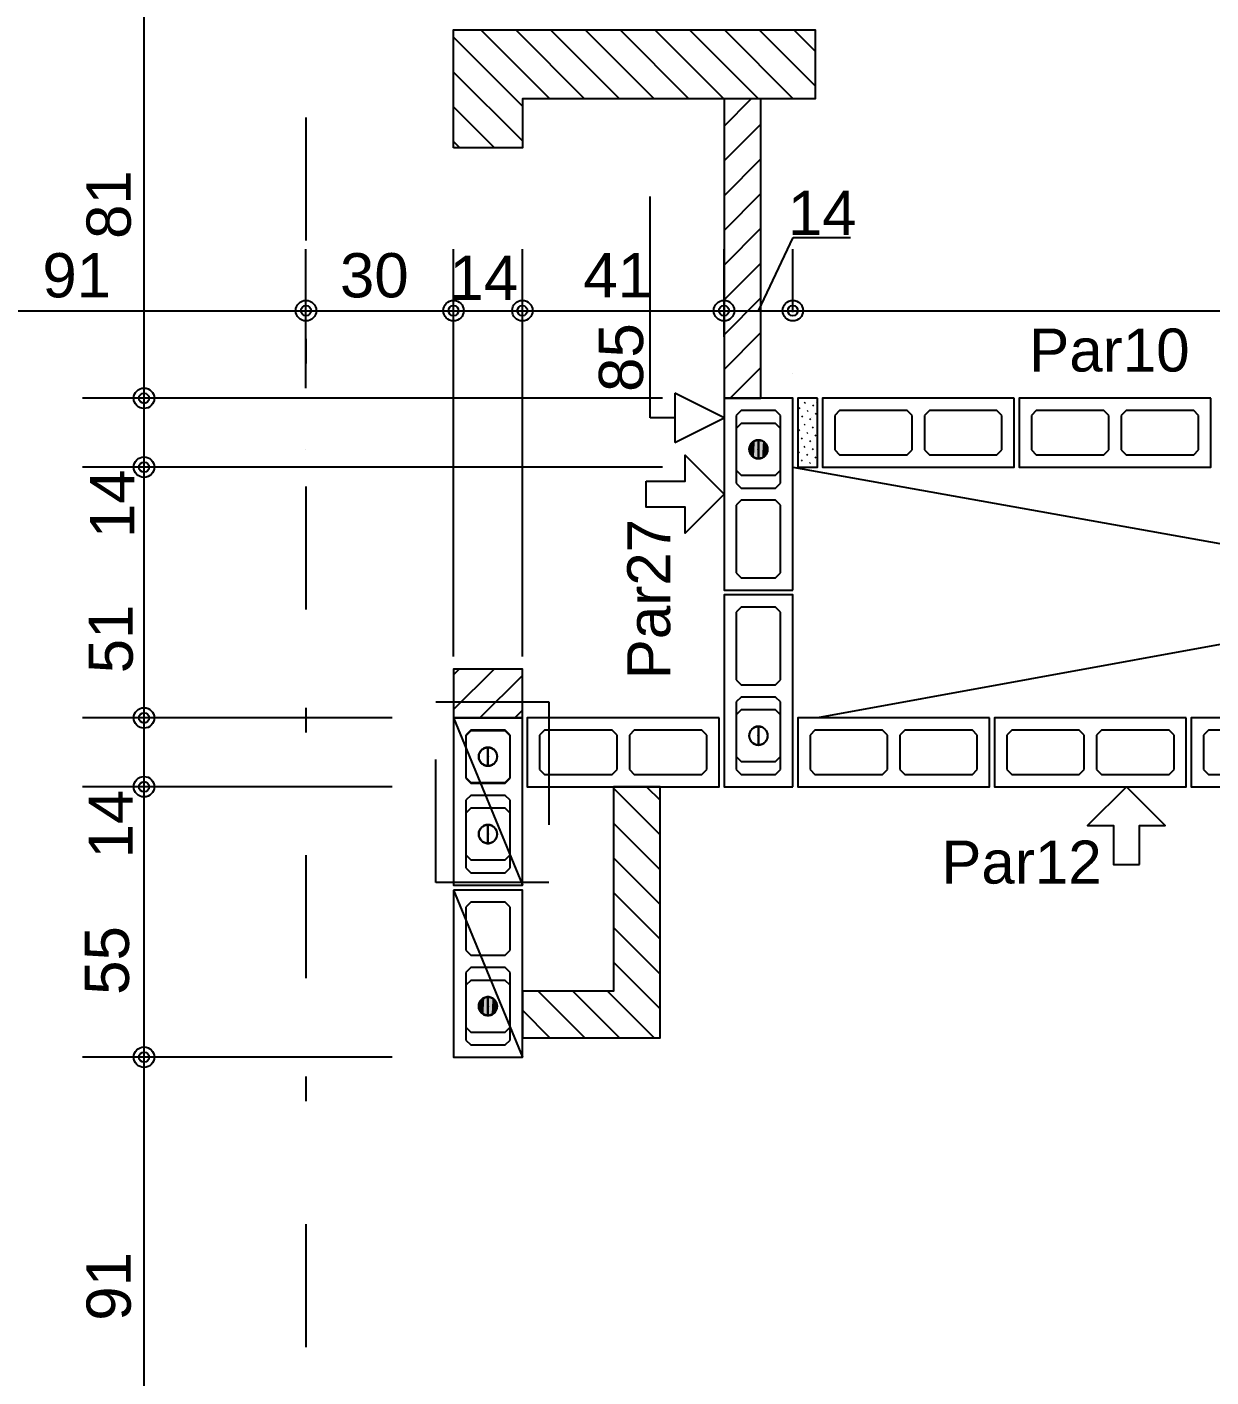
# Model space of a CAD drawing. Extents: x 0 to 119, y 0 to 84.
# Drawn here: x 22.5 to 27.31, y 47.82 to 53.31 of the extents above; entities that cross this region are included whole.
import ezdxf

# ---------------------------------------------------------------- set-up
doc = ezdxf.new("R2010")
doc.units = 0
doc.header["$MEASUREMENT"] = 0
doc.linetypes.add('ESTILO_TQS_0003', pattern=[1.5, 0.5, -0.4, 0.1, -0.5])
doc.linetypes.add('ESTILO_TQS_0005', pattern=[0.4, 0.3, -0.1])
for name, color, linetype in [('18', 6, 'CONTINUOUS'), ('27', 250, 'CONTINUOUS'), ('29', 9, 'CONTINUOUS'), ('3', 7, 'CONTINUOUS'), ('31', 10, 'CONTINUOUS'), ('35', 255, 'CONTINUOUS')]:
    doc.layers.add(name, color=color, linetype=linetype)
doc.styles.add('TQS_ARIAL', font='arial.ttf')

msp = doc.modelspace()

# ---------------------------------------------------------------- linework, layer by layer
at = {"layer": '18', "color": 6, "linetype": 'ESTILO_TQS_0003'}
msp.add_line((23.63025, 72.441829), (23.63025, 37.42773), dxfattribs=at)
at = {"layer": '18', "color": 6, "linetype": 'Continuous'}
for p, q in [((25.03025, 51.7207), (25.03025, 52.6207)), ((25.33025, 51.7207), (25.13025, 51.8207)), ((25.13025, 51.8207), (25.13025, 51.6207)), ((25.13025, 51.7207), (25.03025, 51.7207)), ((25.13025, 51.6207), (25.33025, 51.7207))]:
    msp.add_line(p, q, dxfattribs=at)
at = {"layer": '27', "color": 250, "linetype": 'ESTILO_TQS_0005'}
for points in [[(25.54025, 51.43555), (25.56025, 51.45555), (25.56025, 51.73055), (25.54025, 51.75055), (25.40025, 51.75055), (25.38025, 51.73055), (25.38025, 51.45555), (25.40025, 51.43555), (25.54025, 51.43555)], [(26.09525, 51.73055), (26.07525, 51.75055), (25.80025, 51.75055), (25.78025, 51.73055), (25.78025, 51.59055), (25.80025, 51.57055), (26.07525, 51.57055), (26.09525, 51.59055), (26.09525, 51.73055)], [(26.46025, 51.73055), (26.44025, 51.75055), (26.16525, 51.75055), (26.14525, 51.73055), (26.14525, 51.59055), (26.16525, 51.57055), (26.44025, 51.57055), (26.46025, 51.59055), (26.46025, 51.73055)], [(26.89525, 51.73055), (26.87525, 51.75055), (26.60025, 51.75055), (26.58025, 51.73055), (26.58025, 51.59055), (26.60025, 51.57055), (26.87525, 51.57055), (26.89525, 51.59055), (26.89525, 51.73055)], [(27.26025, 51.73055), (27.24025, 51.75055), (26.96525, 51.75055), (26.94525, 51.73055), (26.94525, 51.59055), (26.96525, 51.57055), (27.24025, 51.57055), (27.26025, 51.59055), (27.26025, 51.73055)], [(25.54025, 51.07055), (25.56025, 51.09055), (25.56025, 51.36555), (25.54025, 51.38555), (25.40025, 51.38555), (25.38025, 51.36555), (25.38025, 51.09055), (25.40025, 51.07055), (25.54025, 51.07055)], [(25.54025, 50.63555), (25.56025, 50.65555), (25.56025, 50.93055), (25.54025, 50.95055), (25.40025, 50.95055), (25.38025, 50.93055), (25.38025, 50.65555), (25.40025, 50.63555), (25.54025, 50.63555)], [(25.54025, 50.27055), (25.56025, 50.29055), (25.56025, 50.56555), (25.54025, 50.58555), (25.40025, 50.58555), (25.38025, 50.56555), (25.38025, 50.29055), (25.40025, 50.27055), (25.54025, 50.27055)], [(24.30025, 50.45055), (24.28025, 50.43055), (24.28025, 50.25555), (24.30025, 50.23555), (24.44025, 50.23555), (24.46025, 50.25555), (24.46025, 50.43055), (24.44025, 50.45055), (24.30025, 50.45055)], [(24.89525, 50.43055), (24.87525, 50.45055), (24.60025, 50.45055), (24.58025, 50.43055), (24.58025, 50.29055), (24.60025, 50.27055), (24.87525, 50.27055), (24.89525, 50.29055), (24.89525, 50.43055)], [(25.26025, 50.43055), (25.24025, 50.45055), (24.96525, 50.45055), (24.94525, 50.43055), (24.94525, 50.29055), (24.96525, 50.27055), (25.24025, 50.27055), (25.26025, 50.29055), (25.26025, 50.43055)], [(25.99525, 50.43055), (25.97525, 50.45055), (25.70025, 50.45055), (25.68025, 50.43055), (25.68025, 50.29055), (25.70025, 50.27055), (25.97525, 50.27055), (25.99525, 50.29055), (25.99525, 50.43055)], [(26.36025, 50.43055), (26.34025, 50.45055), (26.06525, 50.45055), (26.04525, 50.43055), (26.04525, 50.29055), (26.06525, 50.27055), (26.34025, 50.27055), (26.36025, 50.29055), (26.36025, 50.43055)], [(26.79525, 50.43055), (26.77525, 50.45055), (26.50025, 50.45055), (26.48025, 50.43055), (26.48025, 50.29055), (26.50025, 50.27055), (26.77525, 50.27055), (26.79525, 50.29055), (26.79525, 50.43055)], [(27.16025, 50.43055), (27.14025, 50.45055), (26.86525, 50.45055), (26.84525, 50.43055), (26.84525, 50.29055), (26.86525, 50.27055), (27.14025, 50.27055), (27.16025, 50.29055), (27.16025, 50.43055)], [(27.59525, 50.43055), (27.57525, 50.45055), (27.30025, 50.45055), (27.28025, 50.43055), (27.28025, 50.29055), (27.30025, 50.27055), (27.57525, 50.27055), (27.59525, 50.29055), (27.59525, 50.43055)], [(24.30025, 50.18555), (24.28025, 50.16555), (24.28025, 49.89055), (24.30025, 49.87055), (24.44025, 49.87055), (24.46025, 49.89055), (24.46025, 50.16555), (24.44025, 50.18555), (24.30025, 50.18555)], [(24.30025, 49.75055), (24.28025, 49.73055), (24.28025, 49.55555), (24.30025, 49.53555), (24.44025, 49.53555), (24.46025, 49.55555), (24.46025, 49.73055), (24.44025, 49.75055), (24.30025, 49.75055)], [(24.30025, 49.48555), (24.28025, 49.46555), (24.28025, 49.19055), (24.30025, 49.17055), (24.44025, 49.17055), (24.46025, 49.19055), (24.46025, 49.46555), (24.44025, 49.48555), (24.30025, 49.48555)]]:
    msp.add_lwpolyline(points, dxfattribs=at)
at = {"layer": '29', "color": 9, "linetype": 'Continuous'}
for p, q in [((24.230292, 53.268611), (24.510292, 52.988611)), ((24.341839, 53.298485), (24.621839, 53.018485)), ((24.48326, 53.298485), (24.76326, 53.018485)), ((24.624682, 53.298485), (24.904682, 53.018485)), ((24.766103, 53.298485), (25.046103, 53.018485)), ((24.907525, 53.298485), (25.187525, 53.018485)), ((25.048946, 53.298485), (25.328946, 53.018485)), ((25.190367, 53.298485), (25.470367, 53.018485)), ((25.331789, 53.298485), (25.611789, 53.018485)), ((25.47321, 53.298485), (25.700292, 53.071403)), ((25.614631, 53.298485), (25.700292, 53.212825)), ((24.230292, 53.12719), (24.510292, 52.84719)), ((24.230292, 52.985768), (24.396667, 52.819394)), ((25.33025, 52.907414), (25.441321, 53.018485)), ((25.33025, 52.765993), (25.480292, 52.916035)), ((24.230292, 52.844347), (24.255246, 52.819394)), ((25.33025, 52.624572), (25.480292, 52.774614)), ((25.33025, 52.48315), (25.480292, 52.633193)), ((25.33025, 52.341729), (25.480292, 52.491771)), ((25.33025, 52.200308), (25.480292, 52.35035)), ((25.33025, 52.058886), (25.480292, 52.208929)), ((25.33025, 51.917465), (25.480292, 52.067507)), ((25.354756, 51.80055), (25.480292, 51.926086)), ((25.61025, 51.52055), (31.31025, 50.50055)), ((31.31025, 51.52055), (25.71025, 50.50055)), ((24.23025, 50.534622), (24.395021, 50.699394)), ((24.23025, 50.676044), (24.2536, 50.699394)), ((24.337599, 50.50055), (24.51025, 50.673201)), ((24.47902, 50.50055), (24.51025, 50.53178)), ((24.880293, 50.214447), (25.070249, 50.024491)), ((25.015612, 50.22055), (25.070249, 50.165913)), ((24.880293, 50.073026), (25.070249, 49.88307)), ((24.880293, 49.931604), (25.070249, 49.741648)), ((24.880293, 49.790183), (25.070249, 49.600227)), ((24.880293, 49.648762), (25.070249, 49.458806)), ((24.880293, 49.50734), (25.070249, 49.317384)), ((24.573959, 49.38941), (24.763959, 49.19941)), ((24.715381, 49.38941), (24.905381, 49.19941)), ((24.856802, 49.38941), (25.046802, 49.19941)), ((24.51025, 49.311698), (24.622538, 49.19941))]:
    msp.add_line(p, q, dxfattribs=at)
for points in [[(24.230292, 52.819394), (24.230292, 53.298485), (25.700292, 53.298485), (25.700292, 53.018485), (24.510292, 53.018485), (24.510292, 52.819394), (24.230292, 52.819394)], [(25.33025, 51.80055), (25.480292, 51.80055), (25.480292, 53.018485), (25.33025, 53.018485), (25.33025, 51.80055)], [(24.23025, 50.50055), (24.51025, 50.50055), (24.51025, 50.699394), (24.23025, 50.699394), (24.23025, 50.50055)], [(24.880293, 50.19941), (24.880293, 49.38941), (24.51025, 49.38941), (24.51025, 49.19941), (25.070249, 49.19941), (25.070249, 50.22055), (24.880293, 50.22055), (24.880293, 50.19941)]]:
    msp.add_lwpolyline(points, dxfattribs=at)
at = {"layer": '3', "color": 7, "linetype": 'Continuous'}
for p, q in [((25.633473, 51.80055), (25.633473, 51.80055)), ((25.660616, 51.783498), (25.65708, 51.779963)), ((25.677667, 51.80055), (25.677667, 51.80055)), ((25.705605, 51.784294), (25.705605, 51.784294)), ((25.71025, 51.788938), (25.71025, 51.788938)), ((25.638165, 51.761048), (25.634629, 51.757512)), ((25.64886, 51.727548), (25.645324, 51.724013)), ((25.671311, 51.749999), (25.667775, 51.746463)), ((25.687928, 51.722422), (25.687928, 51.722422)), ((25.693761, 51.77245), (25.690226, 51.768914)), ((25.704456, 51.73895), (25.700921, 51.735415)), ((25.71025, 51.744744), (25.71025, 51.744744)), ((25.40025, 51.69805), (25.38025, 51.67805)), ((25.38025, 51.67805), (25.38025, 51.50805)), ((25.54025, 51.69805), (25.40025, 51.69805)), ((25.56025, 51.67805), (25.54025, 51.69805)), ((25.56025, 51.50805), (25.56025, 51.67805)), ((25.637104, 51.671599), (25.633569, 51.668063)), ((25.659555, 51.694049), (25.656019, 51.690514)), ((25.682006, 51.7165), (25.67847, 51.712964)), ((25.692701, 51.683001), (25.689165, 51.679465)), ((25.71025, 51.70055), (25.71025, 51.70055)), ((25.647799, 51.638099), (25.644264, 51.634564)), ((25.67025, 51.66055), (25.666714, 51.657014)), ((25.681299, 51.627404), (25.677763, 51.623869)), ((25.703749, 51.649855), (25.700214, 51.646319)), ((25.71025, 51.656356), (25.71025, 51.656356)), ((25.71025, 51.612162), (25.71025, 51.612162)), ((25.636397, 51.582503), (25.632862, 51.578968)), ((25.652572, 51.598678), (25.652572, 51.598678)), ((25.658848, 51.604954), (25.655312, 51.601418)), ((25.669896, 51.571808), (25.666361, 51.568273)), ((25.692347, 51.594259), (25.688812, 51.590723)), ((25.703396, 51.561113), (25.69986, 51.557578)), ((25.71025, 51.567967), (25.71025, 51.567967)), ((25.38025, 51.50805), (25.40025, 51.48805)), ((25.54025, 51.48805), (25.56025, 51.50805)), ((25.634895, 51.536806), (25.634895, 51.536806)), ((25.647446, 51.549357), (25.64391, 51.545822)), ((25.680945, 51.538662), (25.677409, 51.535127)), ((25.71025, 51.523773), (25.71025, 51.523773)), ((25.40025, 51.48805), (25.54025, 51.48805)), ((25.40025, 50.53305), (25.38025, 50.51305)), ((25.38025, 50.51305), (25.38025, 50.34305)), ((25.54025, 50.53305), (25.40025, 50.53305)), ((25.56025, 50.51305), (25.54025, 50.53305)), ((25.56025, 50.34305), (25.56025, 50.51305)), ((24.23025, 50.50055), (24.51025, 49.82055)), ((24.30025, 50.44805), (24.28025, 50.42805)), ((24.28025, 50.42805), (24.28025, 50.25805)), ((24.44025, 50.44805), (24.30025, 50.44805)), ((24.46025, 50.42805), (24.44025, 50.44805)), ((24.46025, 50.25805), (24.46025, 50.42805)), ((25.38025, 50.34305), (25.40025, 50.32305)), ((25.40025, 50.32305), (25.54025, 50.32305)), ((25.54025, 50.32305), (25.56025, 50.34305)), ((24.28025, 50.25805), (24.30025, 50.23805)), ((24.44025, 50.23805), (24.46025, 50.25805)), ((24.30025, 50.23805), (24.44025, 50.23805)), ((24.30025, 50.13305), (24.28025, 50.11305)), ((24.44025, 50.13305), (24.30025, 50.13305)), ((24.46025, 50.11305), (24.44025, 50.13305)), ((24.28025, 50.11305), (24.28025, 49.94305)), ((24.46025, 49.94305), (24.46025, 50.11305)), ((24.28025, 49.94305), (24.30025, 49.92305)), ((24.30025, 49.92305), (24.44025, 49.92305)), ((24.44025, 49.92305), (24.46025, 49.94305)), ((24.23025, 49.80055), (24.51025, 49.12055)), ((24.30025, 49.43305), (24.28025, 49.41305)), ((24.44025, 49.43305), (24.30025, 49.43305)), ((24.46025, 49.41305), (24.44025, 49.43305)), ((24.28025, 49.41305), (24.28025, 49.24305)), ((24.46025, 49.24305), (24.46025, 49.41305)), ((24.28025, 49.24305), (24.30025, 49.22305)), ((24.30025, 49.22305), (24.44025, 49.22305)), ((24.44025, 49.22305), (24.46025, 49.24305))]:
    msp.add_line(p, q, dxfattribs=at)
for points in [[(25.61025, 51.02055), (25.61025, 51.80055), (25.33025, 51.80055), (25.33025, 51.02055), (25.61025, 51.02055)], [(25.71025, 51.80055), (25.63025, 51.80055), (25.63025, 51.52055), (25.71025, 51.52055), (25.71025, 51.80055)], [(26.51025, 51.80055), (25.73025, 51.80055), (25.73025, 51.52055), (26.51025, 51.52055), (26.51025, 51.80055)], [(27.31025, 51.80055), (26.53025, 51.80055), (26.53025, 51.52055), (27.31025, 51.52055), (27.31025, 51.80055)], [(25.47025, 51.59365), (25.470311, 51.593647), (25.470371, 51.593638), (25.47043, 51.593623), (25.470487, 51.593601), (25.470541, 51.593575), (25.470593, 51.593543), (25.470641, 51.593505), (25.470685, 51.593463), (25.470724, 51.593417), (25.470759, 51.593367), (25.470789, 51.593314), (25.470813, 51.593258), (25.470831, 51.5932), (25.470843, 51.593141), (25.470849, 51.59308), (25.470849, 51.59302), (25.470843, 51.592959), (25.470831, 51.5929), (25.470813, 51.592842), (25.470789, 51.592786), (25.470759, 51.592733), (25.470724, 51.592683), (25.470685, 51.592637), (25.470641, 51.592595), (25.470593, 51.592558), (25.470541, 51.592525), (25.470487, 51.592499), (25.47043, 51.592478), (25.470371, 51.592462), (25.470311, 51.592453), (25.47025, 51.59245), (25.47025, 51.63085), (25.466426, 51.630656), (25.462641, 51.630076), (25.458934, 51.629117), (25.455343, 51.627787), (25.451906, 51.6261), (25.448656, 51.624075), (25.445628, 51.621731), (25.442853, 51.619093), (25.440359, 51.616188), (25.438171, 51.613045), (25.436313, 51.609697), (25.434803, 51.606178), (25.433657, 51.602525), (25.432886, 51.598774), (25.432499, 51.594965), (25.432499, 51.591135), (25.432886, 51.587326), (25.433657, 51.583575), (25.434803, 51.579922), (25.436313, 51.576403), (25.438171, 51.573055), (25.440359, 51.569912), (25.442853, 51.567007), (25.445628, 51.564369), (25.448656, 51.562025), (25.451906, 51.56), (25.455343, 51.558313), (25.458934, 51.556984), (25.462641, 51.556024), (25.466426, 51.555444), (25.47025, 51.55525), (25.47025, 51.59365)], [(25.47025, 51.59245), (25.470189, 51.592453), (25.470129, 51.592462), (25.47007, 51.592478), (25.470013, 51.592499), (25.469959, 51.592525), (25.469907, 51.592558), (25.469859, 51.592595), (25.469815, 51.592637), (25.469776, 51.592683), (25.469741, 51.592733), (25.469711, 51.592786), (25.469687, 51.592842), (25.469669, 51.5929), (25.469657, 51.592959), (25.469651, 51.59302), (25.469651, 51.59308), (25.469657, 51.593141), (25.469669, 51.5932), (25.469687, 51.593258), (25.469711, 51.593314), (25.469741, 51.593367), (25.469776, 51.593417), (25.469815, 51.593463), (25.469859, 51.593505), (25.469907, 51.593543), (25.469959, 51.593575), (25.470013, 51.593601), (25.47007, 51.593623), (25.470129, 51.593638), (25.470189, 51.593647), (25.47025, 51.59365), (25.47025, 51.55525), (25.474074, 51.555444), (25.477859, 51.556024), (25.481566, 51.556984), (25.485157, 51.558313), (25.488594, 51.56), (25.491844, 51.562025), (25.494872, 51.564369), (25.497647, 51.567007), (25.500141, 51.569912), (25.502329, 51.573055), (25.504187, 51.576403), (25.505697, 51.579922), (25.506843, 51.583575), (25.507614, 51.587326), (25.508001, 51.591136), (25.508001, 51.594965), (25.507614, 51.598774), (25.506843, 51.602525), (25.505697, 51.606178), (25.504187, 51.609697), (25.502329, 51.613045), (25.500141, 51.616188), (25.497647, 51.619093), (25.494872, 51.621731), (25.491844, 51.624075), (25.488594, 51.6261), (25.485157, 51.627787), (25.481566, 51.629117), (25.477859, 51.630076), (25.474074, 51.630656), (25.47025, 51.63085), (25.47025, 51.59245)], [(25.014303, 51.463208), (25.172276, 51.463208), (25.172276, 51.568524), (25.33025, 51.41055), (25.172276, 51.252576), (25.172276, 51.357892), (25.014303, 51.357892), (25.014303, 51.463208)], [(25.61025, 50.22055), (25.61025, 51.00055), (25.33025, 51.00055), (25.33025, 50.22055), (25.61025, 50.22055)], [(24.23025, 50.50055), (24.23025, 49.82055), (24.51025, 49.82055), (24.51025, 50.50055), (24.23025, 50.50055)], [(25.31025, 50.50055), (24.53025, 50.50055), (24.53025, 50.22055), (25.31025, 50.22055), (25.31025, 50.50055)], [(25.47025, 50.42865), (25.470311, 50.428647), (25.470371, 50.428638), (25.47043, 50.428623), (25.470487, 50.428601), (25.470541, 50.428575), (25.470593, 50.428543), (25.470641, 50.428505), (25.470685, 50.428463), (25.470724, 50.428417), (25.470759, 50.428367), (25.470789, 50.428314), (25.470813, 50.428258), (25.470831, 50.4282), (25.470843, 50.428141), (25.470849, 50.42808), (25.470849, 50.42802), (25.470843, 50.427959), (25.470831, 50.4279), (25.470813, 50.427842), (25.470789, 50.427786), (25.470759, 50.427733), (25.470724, 50.427683), (25.470685, 50.427637), (25.470641, 50.427595), (25.470593, 50.427558), (25.470541, 50.427525), (25.470487, 50.427499), (25.47043, 50.427478), (25.470371, 50.427462), (25.470311, 50.427453), (25.47025, 50.42745), (25.47025, 50.46585), (25.466426, 50.465656), (25.462641, 50.465076), (25.458934, 50.464117), (25.455343, 50.462787), (25.451906, 50.4611), (25.448656, 50.459075), (25.445628, 50.456731), (25.442853, 50.454093), (25.440359, 50.451188), (25.438171, 50.448045), (25.436313, 50.444697), (25.434803, 50.441178), (25.433657, 50.437525), (25.432886, 50.433774), (25.432499, 50.429965), (25.432499, 50.426135), (25.432886, 50.422326), (25.433657, 50.418575), (25.434803, 50.414922), (25.436313, 50.411403), (25.438171, 50.408055), (25.440359, 50.404912), (25.442853, 50.402007), (25.445628, 50.399369), (25.448656, 50.397025), (25.451906, 50.395), (25.455343, 50.393313), (25.458934, 50.391984), (25.462641, 50.391024), (25.466426, 50.390444), (25.47025, 50.39025), (25.47025, 50.42865)], [(25.47025, 50.42745), (25.470189, 50.427453), (25.470129, 50.427462), (25.47007, 50.427478), (25.470013, 50.427499), (25.469959, 50.427525), (25.469907, 50.427558), (25.469859, 50.427595), (25.469815, 50.427637), (25.469776, 50.427683), (25.469741, 50.427733), (25.469711, 50.427786), (25.469687, 50.427842), (25.469669, 50.4279), (25.469657, 50.427959), (25.469651, 50.42802), (25.469651, 50.42808), (25.469657, 50.428141), (25.469669, 50.4282), (25.469687, 50.428258), (25.469711, 50.428314), (25.469741, 50.428367), (25.469776, 50.428417), (25.469815, 50.428463), (25.469859, 50.428505), (25.469907, 50.428543), (25.469959, 50.428575), (25.470013, 50.428601), (25.47007, 50.428623), (25.470129, 50.428638), (25.470189, 50.428647), (25.47025, 50.42865), (25.47025, 50.39025), (25.474074, 50.390444), (25.477859, 50.391024), (25.481566, 50.391984), (25.485157, 50.393313), (25.488594, 50.395), (25.491844, 50.397025), (25.494872, 50.399369), (25.497647, 50.402007), (25.500141, 50.404912), (25.502329, 50.408055), (25.504187, 50.411403), (25.505697, 50.414922), (25.506843, 50.418575), (25.507614, 50.422326), (25.508001, 50.426136), (25.508001, 50.429965), (25.507614, 50.433774), (25.506843, 50.437525), (25.505697, 50.441178), (25.504187, 50.444697), (25.502329, 50.448045), (25.500141, 50.451188), (25.497647, 50.454093), (25.494872, 50.456731), (25.491844, 50.459075), (25.488594, 50.4611), (25.485157, 50.462787), (25.481566, 50.464117), (25.477859, 50.465076), (25.474074, 50.465656), (25.47025, 50.46585), (25.47025, 50.42745)], [(26.41025, 50.50055), (25.63025, 50.50055), (25.63025, 50.22055), (26.41025, 50.22055), (26.41025, 50.50055)], [(27.21025, 50.50055), (26.43025, 50.50055), (26.43025, 50.22055), (27.21025, 50.22055), (27.21025, 50.50055)], [(28.01025, 50.50055), (27.23025, 50.50055), (27.23025, 50.22055), (28.01025, 50.22055), (28.01025, 50.50055)], [(24.37025, 50.34365), (24.370311, 50.343647), (24.370371, 50.343638), (24.37043, 50.343623), (24.370487, 50.343601), (24.370541, 50.343575), (24.370593, 50.343543), (24.370641, 50.343505), (24.370685, 50.343463), (24.370724, 50.343417), (24.370759, 50.343367), (24.370789, 50.343314), (24.370813, 50.343258), (24.370831, 50.3432), (24.370843, 50.343141), (24.370849, 50.34308), (24.370849, 50.34302), (24.370843, 50.342959), (24.370831, 50.3429), (24.370813, 50.342842), (24.370789, 50.342786), (24.370759, 50.342733), (24.370724, 50.342683), (24.370685, 50.342637), (24.370641, 50.342595), (24.370593, 50.342558), (24.370541, 50.342525), (24.370487, 50.342499), (24.37043, 50.342478), (24.370371, 50.342462), (24.370311, 50.342453), (24.37025, 50.34245), (24.37025, 50.38085), (24.366426, 50.380656), (24.362641, 50.380076), (24.358934, 50.379117), (24.355343, 50.377787), (24.351906, 50.3761), (24.348656, 50.374075), (24.345628, 50.371731), (24.342853, 50.369093), (24.340359, 50.366188), (24.338171, 50.363045), (24.336313, 50.359697), (24.334803, 50.356178), (24.333657, 50.352525), (24.332886, 50.348774), (24.332499, 50.344965), (24.332499, 50.341135), (24.332886, 50.337326), (24.333657, 50.333575), (24.334803, 50.329922), (24.336313, 50.326403), (24.338171, 50.323055), (24.340359, 50.319912), (24.342853, 50.317007), (24.345628, 50.314369), (24.348656, 50.312025), (24.351906, 50.31), (24.355343, 50.308313), (24.358934, 50.306984), (24.362641, 50.306024), (24.366426, 50.305444), (24.37025, 50.30525), (24.37025, 50.34365)], [(24.37025, 50.34245), (24.370189, 50.342453), (24.370129, 50.342462), (24.37007, 50.342478), (24.370013, 50.342499), (24.369959, 50.342525), (24.369907, 50.342558), (24.369859, 50.342595), (24.369815, 50.342637), (24.369776, 50.342683), (24.369741, 50.342733), (24.369711, 50.342786), (24.369687, 50.342842), (24.369669, 50.3429), (24.369657, 50.342959), (24.369651, 50.34302), (24.369651, 50.34308), (24.369657, 50.343141), (24.369669, 50.3432), (24.369687, 50.343258), (24.369711, 50.343314), (24.369741, 50.343367), (24.369776, 50.343417), (24.369815, 50.343463), (24.369859, 50.343505), (24.369907, 50.343543), (24.369959, 50.343575), (24.370013, 50.343601), (24.37007, 50.343623), (24.370129, 50.343638), (24.370189, 50.343647), (24.37025, 50.34365), (24.37025, 50.30525), (24.374074, 50.305444), (24.377859, 50.306024), (24.381566, 50.306984), (24.385157, 50.308313), (24.388594, 50.31), (24.391844, 50.312025), (24.394872, 50.314369), (24.397647, 50.317007), (24.400141, 50.319912), (24.402329, 50.323055), (24.404187, 50.326403), (24.405697, 50.329922), (24.406843, 50.333575), (24.407614, 50.337326), (24.408001, 50.341136), (24.408001, 50.344965), (24.407614, 50.348774), (24.406843, 50.352525), (24.405697, 50.356178), (24.404187, 50.359697), (24.402329, 50.363045), (24.400141, 50.366188), (24.397647, 50.369093), (24.394872, 50.371731), (24.391844, 50.374075), (24.388594, 50.3761), (24.385157, 50.377787), (24.381566, 50.379117), (24.377859, 50.380076), (24.374074, 50.380656), (24.37025, 50.38085), (24.37025, 50.34245)], [(27.019472, 49.904603), (27.019472, 50.062576), (27.124788, 50.062576), (26.966814, 50.22055), (26.80884, 50.062576), (26.914156, 50.062576), (26.914156, 49.904603), (27.019472, 49.904603)], [(24.37025, 50.02865), (24.370311, 50.028647), (24.370371, 50.028638), (24.37043, 50.028623), (24.370487, 50.028601), (24.370541, 50.028575), (24.370593, 50.028543), (24.370641, 50.028505), (24.370685, 50.028463), (24.370724, 50.028417), (24.370759, 50.028367), (24.370789, 50.028314), (24.370813, 50.028258), (24.370831, 50.0282), (24.370843, 50.028141), (24.370849, 50.02808), (24.370849, 50.02802), (24.370843, 50.027959), (24.370831, 50.0279), (24.370813, 50.027842), (24.370789, 50.027786), (24.370759, 50.027733), (24.370724, 50.027683), (24.370685, 50.027637), (24.370641, 50.027595), (24.370593, 50.027558), (24.370541, 50.027525), (24.370487, 50.027499), (24.37043, 50.027478), (24.370371, 50.027462), (24.370311, 50.027453), (24.37025, 50.02745), (24.37025, 50.06585), (24.366426, 50.065656), (24.362641, 50.065076), (24.358934, 50.064117), (24.355343, 50.062787), (24.351906, 50.0611), (24.348656, 50.059075), (24.345628, 50.056731), (24.342853, 50.054093), (24.340359, 50.051188), (24.338171, 50.048045), (24.336313, 50.044697), (24.334803, 50.041178), (24.333657, 50.037525), (24.332886, 50.033774), (24.332499, 50.029965), (24.332499, 50.026135), (24.332886, 50.022326), (24.333657, 50.018575), (24.334803, 50.014922), (24.336313, 50.011403), (24.338171, 50.008055), (24.340359, 50.004912), (24.342853, 50.002007), (24.345628, 49.999369), (24.348656, 49.997025), (24.351906, 49.995), (24.355343, 49.993313), (24.358934, 49.991984), (24.362641, 49.991024), (24.366426, 49.990444), (24.37025, 49.99025), (24.37025, 50.02865)], [(24.37025, 50.02745), (24.370189, 50.027453), (24.370129, 50.027462), (24.37007, 50.027478), (24.370013, 50.027499), (24.369959, 50.027525), (24.369907, 50.027558), (24.369859, 50.027595), (24.369815, 50.027637), (24.369776, 50.027683), (24.369741, 50.027733), (24.369711, 50.027786), (24.369687, 50.027842), (24.369669, 50.0279), (24.369657, 50.027959), (24.369651, 50.02802), (24.369651, 50.02808), (24.369657, 50.028141), (24.369669, 50.0282), (24.369687, 50.028258), (24.369711, 50.028314), (24.369741, 50.028367), (24.369776, 50.028417), (24.369815, 50.028463), (24.369859, 50.028505), (24.369907, 50.028543), (24.369959, 50.028575), (24.370013, 50.028601), (24.37007, 50.028623), (24.370129, 50.028638), (24.370189, 50.028647), (24.37025, 50.02865), (24.37025, 49.99025), (24.374074, 49.990444), (24.377859, 49.991024), (24.381566, 49.991984), (24.385157, 49.993313), (24.388594, 49.995), (24.391844, 49.997025), (24.394872, 49.999369), (24.397647, 50.002007), (24.400141, 50.004912), (24.402329, 50.008055), (24.404187, 50.011403), (24.405697, 50.014922), (24.406843, 50.018575), (24.407614, 50.022326), (24.408001, 50.026136), (24.408001, 50.029965), (24.407614, 50.033774), (24.406843, 50.037525), (24.405697, 50.041178), (24.404187, 50.044697), (24.402329, 50.048045), (24.400141, 50.051188), (24.397647, 50.054093), (24.394872, 50.056731), (24.391844, 50.059075), (24.388594, 50.0611), (24.385157, 50.062787), (24.381566, 50.064117), (24.377859, 50.065076), (24.374074, 50.065656), (24.37025, 50.06585), (24.37025, 50.02745)], [(24.23025, 49.80055), (24.23025, 49.12055), (24.51025, 49.12055), (24.51025, 49.80055), (24.23025, 49.80055)], [(24.37025, 49.32865), (24.370311, 49.328647), (24.370371, 49.328638), (24.37043, 49.328622), (24.370487, 49.328601), (24.370541, 49.328575), (24.370593, 49.328542), (24.370641, 49.328505), (24.370685, 49.328463), (24.370724, 49.328417), (24.370759, 49.328367), (24.370789, 49.328314), (24.370813, 49.328258), (24.370831, 49.3282), (24.370843, 49.328141), (24.370849, 49.32808), (24.370849, 49.32802), (24.370843, 49.327959), (24.370831, 49.3279), (24.370813, 49.327842), (24.370789, 49.327786), (24.370759, 49.327733), (24.370724, 49.327683), (24.370685, 49.327637), (24.370641, 49.327595), (24.370593, 49.327558), (24.370541, 49.327525), (24.370487, 49.327499), (24.37043, 49.327478), (24.370371, 49.327462), (24.370311, 49.327453), (24.37025, 49.32745), (24.37025, 49.36585), (24.366426, 49.365656), (24.362641, 49.365076), (24.358934, 49.364116), (24.355343, 49.362787), (24.351906, 49.3611), (24.348656, 49.359075), (24.345628, 49.356731), (24.342853, 49.354093), (24.340359, 49.351188), (24.338171, 49.348045), (24.336313, 49.344697), (24.334803, 49.341178), (24.333657, 49.337525), (24.332886, 49.333774), (24.332499, 49.329965), (24.332499, 49.326135), (24.332886, 49.322326), (24.333657, 49.318575), (24.334803, 49.314922), (24.336313, 49.311403), (24.338171, 49.308055), (24.340359, 49.304912), (24.342853, 49.302007), (24.345628, 49.299369), (24.348656, 49.297025), (24.351906, 49.295), (24.355343, 49.293313), (24.358934, 49.291984), (24.362641, 49.291024), (24.366426, 49.290444), (24.37025, 49.29025), (24.37025, 49.32865)], [(24.37025, 49.32745), (24.370189, 49.327453), (24.370129, 49.327462), (24.37007, 49.327478), (24.370013, 49.327499), (24.369959, 49.327525), (24.369907, 49.327558), (24.369859, 49.327595), (24.369815, 49.327637), (24.369776, 49.327683), (24.369741, 49.327733), (24.369711, 49.327786), (24.369687, 49.327842), (24.369669, 49.3279), (24.369657, 49.327959), (24.369651, 49.32802), (24.369651, 49.32808), (24.369657, 49.328141), (24.369669, 49.3282), (24.369687, 49.328258), (24.369711, 49.328314), (24.369741, 49.328367), (24.369776, 49.328417), (24.369815, 49.328463), (24.369859, 49.328505), (24.369907, 49.328542), (24.369959, 49.328575), (24.370013, 49.328601), (24.37007, 49.328622), (24.370129, 49.328638), (24.370189, 49.328647), (24.37025, 49.32865), (24.37025, 49.29025), (24.374074, 49.290444), (24.377859, 49.291024), (24.381566, 49.291984), (24.385157, 49.293313), (24.388594, 49.295), (24.391844, 49.297025), (24.394872, 49.299369), (24.397647, 49.302007), (24.400141, 49.304912), (24.402329, 49.308055), (24.404187, 49.311403), (24.405697, 49.314922), (24.406843, 49.318575), (24.407614, 49.322326), (24.408001, 49.326135), (24.408001, 49.329965), (24.407614, 49.333774), (24.406843, 49.337525), (24.405697, 49.341178), (24.404187, 49.344697), (24.402329, 49.348045), (24.400141, 49.351188), (24.397647, 49.354093), (24.394872, 49.356731), (24.391844, 49.359075), (24.388594, 49.3611), (24.385157, 49.362787), (24.381566, 49.364116), (24.377859, 49.365076), (24.374074, 49.365656), (24.37025, 49.36585), (24.37025, 49.32745)]]:
    msp.add_lwpolyline(points, dxfattribs=at)
for centre in [(25.47025, 51.59305), (25.47025, 50.42805), (24.37025, 50.34305), (24.37025, 50.02805), (24.37025, 49.32805)]:
    msp.add_circle(centre, 0.0372, dxfattribs=at)
for points in [[(25.436313, 51.609697), (25.436313, 51.576403), (25.438171, 51.613045)], [(25.436313, 51.576403), (25.438171, 51.573055), (25.438171, 51.613045)], [(25.438171, 51.613045), (25.438171, 51.573055), (25.440359, 51.616188)], [(25.438171, 51.573055), (25.440359, 51.569912), (25.440359, 51.616188)], [(25.440359, 51.616188), (25.440359, 51.569912), (25.442853, 51.619093)], [(25.440359, 51.569912), (25.442853, 51.567007), (25.442853, 51.619093)], [(25.442853, 51.619093), (25.442853, 51.567007), (25.445628, 51.621731)], [(25.442853, 51.567007), (25.445628, 51.564369), (25.445628, 51.621731)], [(25.445628, 51.621731), (25.445628, 51.564369), (25.448656, 51.624075)], [(25.445628, 51.564369), (25.448656, 51.562025), (25.448656, 51.624075)], [(25.448656, 51.624075), (25.448656, 51.562025), (25.451906, 51.6261)], [(25.448656, 51.562025), (25.451906, 51.56), (25.451906, 51.6261)], [(25.451906, 51.6261), (25.451906, 51.56), (25.455343, 51.627787)], [(25.451906, 51.56), (25.455343, 51.558313), (25.455343, 51.627787)], [(25.455343, 51.627787), (25.455343, 51.558313), (25.458934, 51.629117)], [(25.455343, 51.558313), (25.458934, 51.556984), (25.458934, 51.629117)], [(25.458934, 51.629117), (25.458934, 51.556984), (25.462641, 51.630076)], [(25.458934, 51.556984), (25.462641, 51.556024), (25.462641, 51.630076)], [(25.466426, 51.555444), (25.466426, 51.630656), (25.462641, 51.556024)], [(25.462641, 51.630076), (25.462641, 51.556024), (25.466426, 51.630656)], [(25.466426, 51.555444), (25.47025, 51.59365), (25.47025, 51.63085)], [(25.466426, 51.555444), (25.47025, 51.63085), (25.466426, 51.630656)], [(25.47025, 51.59245), (25.474074, 51.630656), (25.47025, 51.63085)], [(25.47025, 51.59245), (25.47025, 51.55525), (25.474074, 51.630656)], [(25.47025, 51.55525), (25.474074, 51.555444), (25.474074, 51.630656)], [(25.474074, 51.630656), (25.474074, 51.555444), (25.477859, 51.630076)], [(25.474074, 51.555444), (25.477859, 51.556024), (25.477859, 51.630076)], [(25.477859, 51.630076), (25.477859, 51.556024), (25.481566, 51.629117)], [(25.477859, 51.556024), (25.481566, 51.556984), (25.481566, 51.629117)], [(25.481566, 51.629117), (25.481566, 51.556984), (25.485157, 51.627787)], [(25.481566, 51.556984), (25.485157, 51.558313), (25.485157, 51.627787)], [(25.485157, 51.627787), (25.485157, 51.558313), (25.488594, 51.6261)], [(25.485157, 51.558313), (25.488594, 51.56), (25.488594, 51.6261)], [(25.488594, 51.6261), (25.488594, 51.56), (25.491844, 51.624075)], [(25.488594, 51.56), (25.491844, 51.562025), (25.491844, 51.624075)], [(25.491844, 51.624075), (25.491844, 51.562025), (25.494872, 51.621731)], [(25.491844, 51.562025), (25.494872, 51.564369), (25.494872, 51.621731)], [(25.494872, 51.621731), (25.494872, 51.564369), (25.497647, 51.619093)], [(25.494872, 51.564369), (25.497647, 51.567007), (25.497647, 51.619093)], [(25.497647, 51.619093), (25.497647, 51.567007), (25.500141, 51.616188)], [(25.497647, 51.567007), (25.500141, 51.569912), (25.500141, 51.616188)], [(25.500141, 51.616188), (25.500141, 51.569912), (25.502329, 51.613045)], [(25.500141, 51.569912), (25.502329, 51.573055), (25.502329, 51.613045)], [(25.502329, 51.613045), (25.502329, 51.573055), (25.504187, 51.609697)], [(25.432499, 51.594965), (25.432499, 51.591135), (25.432886, 51.598774)], [(25.432499, 51.591135), (25.432886, 51.587326), (25.432886, 51.598774)], [(25.432886, 51.598774), (25.432886, 51.587326), (25.433657, 51.602525)], [(25.432886, 51.587326), (25.433657, 51.583575), (25.433657, 51.602525)], [(25.433657, 51.602525), (25.433657, 51.583575), (25.434803, 51.606178)], [(25.433657, 51.583575), (25.434803, 51.579922), (25.434803, 51.606178)], [(25.434803, 51.606178), (25.434803, 51.579922), (25.436313, 51.609697)], [(25.434803, 51.579922), (25.436313, 51.576403), (25.436313, 51.609697)], [(25.466426, 51.555444), (25.47025, 51.55525), (25.47025, 51.59365)], [(25.469815, 51.592637), (25.47025, 51.59245), (25.469776, 51.592683)], [(25.47025, 51.59245), (25.47025, 51.59245), (25.469776, 51.592683)], [(25.469776, 51.592683), (25.47025, 51.59245), (25.469776, 51.592683)], [(25.47025, 51.59245), (25.47025, 51.59245), (25.469776, 51.592683)], [(25.469776, 51.592683), (25.47025, 51.59245), (25.469776, 51.592683)], [(25.47025, 51.59245), (25.47025, 51.59245), (25.469776, 51.592683)], [(25.469859, 51.592595), (25.47025, 51.59245), (25.469815, 51.592637)], [(25.47025, 51.59245), (25.47025, 51.59245), (25.469815, 51.592637)], [(25.469815, 51.592637), (25.47025, 51.59245), (25.469815, 51.592637)], [(25.47025, 51.59245), (25.47025, 51.59245), (25.469815, 51.592637)], [(25.469907, 51.592558), (25.47025, 51.59245), (25.469859, 51.592595)], [(25.47025, 51.59245), (25.47025, 51.59245), (25.469859, 51.592595)], [(25.469959, 51.592525), (25.47025, 51.59245), (25.469907, 51.592558)], [(25.47025, 51.59245), (25.47025, 51.59245), (25.469907, 51.592558)], [(25.47007, 51.592478), (25.47025, 51.59245), (25.469959, 51.592525)], [(25.47025, 51.59245), (25.47025, 51.59245), (25.469959, 51.592525)], [(25.47025, 51.59245), (25.47025, 51.59245), (25.47007, 51.592478)], [(25.47025, 51.59245), (25.47025, 51.59245), (25.47007, 51.592478)], [(25.47025, 51.59365), (25.470724, 51.593417), (25.47025, 51.59365)], [(25.470724, 51.593417), (25.470724, 51.593417), (25.47025, 51.59365)], [(25.47025, 51.59365), (25.470724, 51.593417), (25.47025, 51.59365)], [(25.470724, 51.593417), (25.470724, 51.593417), (25.47025, 51.59365)], [(25.47025, 51.59365), (25.470724, 51.593417), (25.47025, 51.59365)], [(25.470724, 51.593417), (25.470685, 51.593463), (25.47025, 51.59365)], [(25.47025, 51.59365), (25.470685, 51.593463), (25.47025, 51.59365)], [(25.470685, 51.593463), (25.470685, 51.593463), (25.47025, 51.59365)], [(25.47025, 51.59365), (25.470685, 51.593463), (25.47025, 51.59365)], [(25.470685, 51.593463), (25.470641, 51.593505), (25.47025, 51.59365)], [(25.47025, 51.59365), (25.470641, 51.593505), (25.47025, 51.59365)], [(25.470641, 51.593505), (25.470593, 51.593543), (25.47025, 51.59365)], [(25.47025, 51.59365), (25.470593, 51.593543), (25.47025, 51.59365)], [(25.470593, 51.593543), (25.470541, 51.593575), (25.47025, 51.59365)], [(25.47025, 51.59365), (25.470541, 51.593575), (25.47025, 51.59365)], [(25.470541, 51.593575), (25.47043, 51.593623), (25.47025, 51.59365)], [(25.47025, 51.59365), (25.47043, 51.593623), (25.47025, 51.59365)], [(25.47043, 51.593623), (25.47025, 51.59365), (25.47025, 51.59365)], [(25.47025, 51.59365), (25.47025, 51.59365), (25.47025, 51.59365)], [(25.47025, 51.59365), (25.47025, 51.59365), (25.47025, 51.59365)], [(25.47025, 51.59365), (25.47025, 51.59365), (25.47025, 51.59365)], [(25.47025, 51.59365), (25.47025, 51.59365), (25.47025, 51.59365)], [(25.47025, 51.59365), (25.47025, 51.59365), (25.47025, 51.59365)], [(25.47025, 51.59365), (25.47025, 51.59365), (25.47025, 51.59365)], [(25.47025, 51.59365), (25.47025, 51.59365), (25.47025, 51.59365)], [(25.47025, 51.59365), (25.47025, 51.59365), (25.47025, 51.59365)], [(25.47025, 51.59365), (25.47025, 51.59365), (25.47025, 51.59365)], [(25.47025, 51.59365), (25.47025, 51.59365), (25.47025, 51.59365)], [(25.47025, 51.59365), (25.47025, 51.59365), (25.47025, 51.59365)], [(25.47025, 51.59365), (25.47025, 51.59365), (25.47025, 51.59365)], [(25.47025, 51.59245), (25.47025, 51.59245), (25.47025, 51.59245)], [(25.47025, 51.59245), (25.47025, 51.59245), (25.47025, 51.59245)], [(25.47025, 51.59245), (25.47025, 51.59245), (25.47025, 51.59245)], [(25.47025, 51.59245), (25.47025, 51.59245), (25.47025, 51.59245)], [(25.47025, 51.59245), (25.47025, 51.59245), (25.47025, 51.59245)], [(25.47025, 51.59245), (25.47025, 51.59245), (25.47025, 51.59245)], [(25.47025, 51.59245), (25.47025, 51.59245), (25.47025, 51.59245)], [(25.47025, 51.59245), (25.47025, 51.59245), (25.47025, 51.59245)], [(25.47025, 51.59245), (25.47025, 51.59245), (25.47025, 51.59245)], [(25.47025, 51.59245), (25.47025, 51.59245), (25.47025, 51.59245)], [(25.47025, 51.59245), (25.47025, 51.59245), (25.47025, 51.59245)], [(25.47025, 51.59245), (25.47025, 51.59245), (25.47025, 51.59245)], [(25.502329, 51.573055), (25.504187, 51.576403), (25.504187, 51.609697)], [(25.504187, 51.609697), (25.504187, 51.576403), (25.505697, 51.606178)], [(25.504187, 51.576403), (25.505697, 51.579922), (25.505697, 51.606178)], [(25.505697, 51.606178), (25.505697, 51.579922), (25.506843, 51.602525)], [(25.505697, 51.579922), (25.506843, 51.583575), (25.506843, 51.602525)], [(25.506843, 51.602525), (25.506843, 51.583575), (25.507614, 51.598774)], [(25.506843, 51.583575), (25.507614, 51.587326), (25.507614, 51.598774)], [(25.507614, 51.598774), (25.507614, 51.587326), (25.508001, 51.594965)], [(25.507614, 51.587326), (25.508001, 51.591136), (25.508001, 51.594965)], [(24.348656, 49.359075), (24.348656, 49.297025), (24.351906, 49.3611)], [(24.348656, 49.297025), (24.351906, 49.295), (24.351906, 49.3611)], [(24.351906, 49.3611), (24.351906, 49.295), (24.355343, 49.362787)], [(24.351906, 49.295), (24.355343, 49.293313), (24.355343, 49.362787)], [(24.355343, 49.362787), (24.355343, 49.293313), (24.358934, 49.364116)], [(24.355343, 49.293313), (24.358934, 49.291984), (24.358934, 49.364116)], [(24.358934, 49.364116), (24.358934, 49.291984), (24.362641, 49.365076)], [(24.358934, 49.291984), (24.362641, 49.291024), (24.362641, 49.365076)], [(24.366426, 49.290444), (24.366426, 49.365656), (24.362641, 49.291024)], [(24.362641, 49.365076), (24.362641, 49.291024), (24.366426, 49.365656)], [(24.366426, 49.290444), (24.37025, 49.32865), (24.37025, 49.36585)], [(24.366426, 49.290444), (24.37025, 49.36585), (24.366426, 49.365656)], [(24.37025, 49.32745), (24.374074, 49.365656), (24.37025, 49.36585)], [(24.37025, 49.32745), (24.37025, 49.29025), (24.374074, 49.365656)], [(24.37025, 49.29025), (24.374074, 49.290444), (24.374074, 49.365656)], [(24.374074, 49.365656), (24.374074, 49.290444), (24.377859, 49.365076)], [(24.374074, 49.290444), (24.377859, 49.291024), (24.377859, 49.365076)], [(24.377859, 49.365076), (24.377859, 49.291024), (24.381566, 49.364116)], [(24.377859, 49.291024), (24.381566, 49.291984), (24.381566, 49.364116)], [(24.381566, 49.364116), (24.381566, 49.291984), (24.385157, 49.362787)], [(24.381566, 49.291984), (24.385157, 49.293313), (24.385157, 49.362787)], [(24.385157, 49.362787), (24.385157, 49.293313), (24.388594, 49.3611)], [(24.385157, 49.293313), (24.388594, 49.295), (24.388594, 49.3611)], [(24.388594, 49.3611), (24.388594, 49.295), (24.391844, 49.359075)], [(24.332499, 49.329965), (24.332499, 49.326135), (24.332886, 49.333774)], [(24.332499, 49.326135), (24.332886, 49.322326), (24.332886, 49.333774)], [(24.332886, 49.333774), (24.332886, 49.322326), (24.333657, 49.337525)], [(24.332886, 49.322326), (24.333657, 49.318575), (24.333657, 49.337525)], [(24.333657, 49.337525), (24.333657, 49.318575), (24.334803, 49.341178)], [(24.333657, 49.318575), (24.334803, 49.314922), (24.334803, 49.341178)], [(24.334803, 49.341178), (24.334803, 49.314922), (24.336313, 49.344697)], [(24.334803, 49.314922), (24.336313, 49.311403), (24.336313, 49.344697)], [(24.336313, 49.344697), (24.336313, 49.311403), (24.338171, 49.348045)], [(24.336313, 49.311403), (24.338171, 49.308055), (24.338171, 49.348045)], [(24.338171, 49.348045), (24.338171, 49.308055), (24.340359, 49.351188)], [(24.338171, 49.308055), (24.340359, 49.304912), (24.340359, 49.351188)], [(24.340359, 49.351188), (24.340359, 49.304912), (24.342853, 49.354093)], [(24.340359, 49.304912), (24.342853, 49.302007), (24.342853, 49.354093)], [(24.342853, 49.354093), (24.342853, 49.302007), (24.345628, 49.356731)], [(24.342853, 49.302007), (24.345628, 49.299369), (24.345628, 49.356731)], [(24.345628, 49.356731), (24.345628, 49.299369), (24.348656, 49.359075)], [(24.345628, 49.299369), (24.348656, 49.297025), (24.348656, 49.359075)], [(24.366426, 49.290444), (24.37025, 49.29025), (24.37025, 49.32865)], [(24.369815, 49.327637), (24.37025, 49.32745), (24.369776, 49.327683)], [(24.37025, 49.32745), (24.37025, 49.32745), (24.369776, 49.327683)], [(24.369776, 49.327683), (24.37025, 49.32745), (24.369776, 49.327683)], [(24.37025, 49.32745), (24.37025, 49.32745), (24.369776, 49.327683)], [(24.369776, 49.327683), (24.37025, 49.32745), (24.369776, 49.327683)], [(24.37025, 49.32745), (24.37025, 49.32745), (24.369776, 49.327683)], [(24.369859, 49.327595), (24.37025, 49.32745), (24.369815, 49.327637)], [(24.37025, 49.32745), (24.37025, 49.32745), (24.369815, 49.327637)], [(24.369815, 49.327637), (24.37025, 49.32745), (24.369815, 49.327637)], [(24.37025, 49.32745), (24.37025, 49.32745), (24.369815, 49.327637)], [(24.369907, 49.327558), (24.37025, 49.32745), (24.369859, 49.327595)], [(24.37025, 49.32745), (24.37025, 49.32745), (24.369859, 49.327595)], [(24.369959, 49.327525), (24.37025, 49.32745), (24.369907, 49.327558)], [(24.37025, 49.32745), (24.37025, 49.32745), (24.369907, 49.327558)], [(24.37007, 49.327478), (24.37025, 49.32745), (24.369959, 49.327525)], [(24.37025, 49.32745), (24.37025, 49.32745), (24.369959, 49.327525)], [(24.37025, 49.32745), (24.37025, 49.32745), (24.37007, 49.327478)], [(24.37025, 49.32745), (24.37025, 49.32745), (24.37007, 49.327478)], [(24.37025, 49.32865), (24.370724, 49.328417), (24.37025, 49.32865)], [(24.370724, 49.328417), (24.370724, 49.328417), (24.37025, 49.32865)], [(24.37025, 49.32865), (24.370724, 49.328417), (24.37025, 49.32865)], [(24.370724, 49.328417), (24.370724, 49.328417), (24.37025, 49.32865)], [(24.37025, 49.32865), (24.370724, 49.328417), (24.37025, 49.32865)], [(24.370724, 49.328417), (24.370685, 49.328463), (24.37025, 49.32865)], [(24.37025, 49.32865), (24.370685, 49.328463), (24.37025, 49.32865)], [(24.370685, 49.328463), (24.370685, 49.328463), (24.37025, 49.32865)], [(24.37025, 49.32865), (24.370685, 49.328463), (24.37025, 49.32865)], [(24.370685, 49.328463), (24.370641, 49.328505), (24.37025, 49.32865)], [(24.37025, 49.32865), (24.370641, 49.328505), (24.37025, 49.32865)], [(24.370641, 49.328505), (24.370593, 49.328542), (24.37025, 49.32865)], [(24.37025, 49.32865), (24.370593, 49.328542), (24.37025, 49.32865)], [(24.370593, 49.328542), (24.370541, 49.328575), (24.37025, 49.32865)], [(24.37025, 49.32865), (24.370541, 49.328575), (24.37025, 49.32865)], [(24.370541, 49.328575), (24.37043, 49.328622), (24.37025, 49.32865)], [(24.37025, 49.32865), (24.37043, 49.328622), (24.37025, 49.32865)], [(24.37043, 49.328622), (24.37025, 49.32865), (24.37025, 49.32865)], [(24.37025, 49.32865), (24.37025, 49.32865), (24.37025, 49.32865)], [(24.37025, 49.32865), (24.37025, 49.32865), (24.37025, 49.32865)], [(24.37025, 49.32865), (24.37025, 49.32865), (24.37025, 49.32865)], [(24.37025, 49.32865), (24.37025, 49.32865), (24.37025, 49.32865)], [(24.37025, 49.32865), (24.37025, 49.32865), (24.37025, 49.32865)], [(24.37025, 49.32865), (24.37025, 49.32865), (24.37025, 49.32865)], [(24.37025, 49.32865), (24.37025, 49.32865), (24.37025, 49.32865)], [(24.37025, 49.32865), (24.37025, 49.32865), (24.37025, 49.32865)], [(24.37025, 49.32865), (24.37025, 49.32865), (24.37025, 49.32865)], [(24.37025, 49.32865), (24.37025, 49.32865), (24.37025, 49.32865)], [(24.37025, 49.32865), (24.37025, 49.32865), (24.37025, 49.32865)], [(24.37025, 49.32865), (24.37025, 49.32865), (24.37025, 49.32865)], [(24.37025, 49.32745), (24.37025, 49.32745), (24.37025, 49.32745)], [(24.37025, 49.32745), (24.37025, 49.32745), (24.37025, 49.32745)], [(24.37025, 49.32745), (24.37025, 49.32745), (24.37025, 49.32745)], [(24.37025, 49.32745), (24.37025, 49.32745), (24.37025, 49.32745)], [(24.37025, 49.32745), (24.37025, 49.32745), (24.37025, 49.32745)], [(24.37025, 49.32745), (24.37025, 49.32745), (24.37025, 49.32745)], [(24.37025, 49.32745), (24.37025, 49.32745), (24.37025, 49.32745)], [(24.37025, 49.32745), (24.37025, 49.32745), (24.37025, 49.32745)], [(24.37025, 49.32745), (24.37025, 49.32745), (24.37025, 49.32745)], [(24.37025, 49.32745), (24.37025, 49.32745), (24.37025, 49.32745)], [(24.37025, 49.32745), (24.37025, 49.32745), (24.37025, 49.32745)], [(24.37025, 49.32745), (24.37025, 49.32745), (24.37025, 49.32745)], [(24.388594, 49.295), (24.391844, 49.297025), (24.391844, 49.359075)], [(24.391844, 49.359075), (24.391844, 49.297025), (24.394872, 49.356731)], [(24.391844, 49.297025), (24.394872, 49.299369), (24.394872, 49.356731)], [(24.394872, 49.356731), (24.394872, 49.299369), (24.397647, 49.354093)], [(24.394872, 49.299369), (24.397647, 49.302007), (24.397647, 49.354093)], [(24.397647, 49.354093), (24.397647, 49.302007), (24.400141, 49.351188)], [(24.397647, 49.302007), (24.400141, 49.304912), (24.400141, 49.351188)], [(24.400141, 49.351188), (24.400141, 49.304912), (24.402329, 49.348045)], [(24.400141, 49.304912), (24.402329, 49.308055), (24.402329, 49.348045)], [(24.402329, 49.348045), (24.402329, 49.308055), (24.404187, 49.344697)], [(24.402329, 49.308055), (24.404187, 49.311403), (24.404187, 49.344697)], [(24.404187, 49.344697), (24.404187, 49.311403), (24.405697, 49.341178)], [(24.404187, 49.311403), (24.405697, 49.314922), (24.405697, 49.341178)], [(24.405697, 49.341178), (24.405697, 49.314922), (24.406843, 49.337525)], [(24.405697, 49.314922), (24.406843, 49.318575), (24.406843, 49.337525)], [(24.406843, 49.337525), (24.406843, 49.318575), (24.407614, 49.333774)], [(24.406843, 49.318575), (24.407614, 49.322326), (24.407614, 49.333774)], [(24.407614, 49.333774), (24.407614, 49.322326), (24.408001, 49.329965)], [(24.407614, 49.322326), (24.408001, 49.326135), (24.408001, 49.329965)]]:
    msp.add_solid(points, dxfattribs=at)
at = {"layer": '31', "color": 10, "linetype": 'ESTILO_TQS_0003'}
msp.add_lwpolyline([(24.157655, 49.831098), (24.157655, 50.565924), (24.618027, 50.565924), (24.618027, 49.831098), (24.157655, 49.831098)], dxfattribs=at)
at = {"layer": '35', "color": 255, "linetype": 'Continuous'}
for p, q in [((22.971534, 51.80055), (22.971534, 53.42055)), ((25.47025, 52.156852), (25.611328, 52.454918)), ((25.611328, 52.454918), (25.845016, 52.454918)), ((23.63025, 51.841016), (23.63025, 52.406852)), ((23.63025, 51.841016), (23.63025, 52.406852)), ((24.23025, 50.75055), (24.23025, 52.406852)), ((24.23025, 50.75055), (24.23025, 52.406852)), ((24.51025, 50.75055), (24.51025, 52.406852)), ((24.51025, 50.75055), (24.51025, 52.406852)), ((25.33025, 52.05055), (25.33025, 52.406852)), ((25.33025, 52.05055), (25.33025, 52.406852)), ((25.61025, 52.15055), (25.61025, 52.406852)), ((25.61025, 52.15055), (25.61025, 52.406852)), ((21.81025, 52.156852), (23.63025, 52.156852)), ((23.63025, 52.156852), (24.23025, 52.156852)), ((24.23025, 52.156852), (24.51025, 52.156852)), ((24.51025, 52.156852), (25.33025, 52.156852)), ((25.33025, 52.156852), (25.61025, 52.156852)), ((25.61025, 52.156852), (31.33025, 52.156852)), ((25.61025, 51.90055), (25.61025, 51.90055)), ((25.61025, 51.90055), (25.61025, 51.90055)), ((25.08025, 51.80055), (22.721534, 51.80055)), ((25.08025, 51.80055), (22.721534, 51.80055)), ((22.971534, 51.52055), (22.971534, 51.80055)), ((25.33025, 51.80055), (25.33025, 51.80055)), ((25.33025, 51.80055), (25.33025, 51.80055)), ((25.33025, 51.80055), (25.33025, 51.80055)), ((25.33025, 51.80055), (25.33025, 51.80055)), ((23.63025, 51.591016), (23.63025, 51.591016)), ((23.63025, 51.591016), (23.63025, 51.591016)), ((25.08025, 51.52055), (22.721534, 51.52055)), ((25.08025, 51.52055), (22.721534, 51.52055)), ((22.971534, 50.50055), (22.971534, 51.52055)), ((25.33025, 51.52055), (25.33025, 51.52055)), ((25.33025, 51.52055), (25.33025, 51.52055)), ((23.98025, 50.50055), (22.721534, 50.50055)), ((23.98025, 50.50055), (22.721534, 50.50055)), ((22.971534, 50.22055), (22.971534, 50.50055)), ((24.23025, 50.50055), (24.23025, 50.50055)), ((24.23025, 50.50055), (24.23025, 50.50055)), ((24.23025, 50.50055), (24.23025, 50.50055)), ((24.23025, 50.50055), (24.23025, 50.50055)), ((24.51025, 50.50055), (24.51025, 50.50055)), ((24.51025, 50.50055), (24.51025, 50.50055)), ((23.98025, 50.22055), (22.721534, 50.22055)), ((23.98025, 50.22055), (22.721534, 50.22055)), ((22.971534, 49.12055), (22.971534, 50.22055)), ((24.23025, 50.22055), (24.23025, 50.22055)), ((24.23025, 50.22055), (24.23025, 50.22055)), ((23.98025, 49.12055), (22.721534, 49.12055)), ((23.98025, 49.12055), (22.721534, 49.12055)), ((22.971534, 47.300599), (22.971534, 49.12055)), ((24.23025, 49.12055), (24.23025, 49.12055)), ((24.23025, 49.12055), (24.23025, 49.12055))]:
    msp.add_line(p, q, dxfattribs=at)
for centre, radius in [((23.63025, 52.156852), 0.041625), ((23.63025, 52.156852), 0.041625), ((23.63025, 52.156852), 0.02075), ((23.63025, 52.156852), 0.02075), ((24.23025, 52.156852), 0.041625), ((24.23025, 52.156852), 0.041625), ((24.23025, 52.156852), 0.02075), ((24.23025, 52.156852), 0.02075), ((24.51025, 52.156852), 0.041625), ((24.51025, 52.156852), 0.041625), ((24.51025, 52.156852), 0.02075), ((24.51025, 52.156852), 0.02075), ((25.33025, 52.156852), 0.041625), ((25.33025, 52.156852), 0.041625), ((25.33025, 52.156852), 0.02075), ((25.33025, 52.156852), 0.02075), ((25.61025, 52.156852), 0.041625), ((25.61025, 52.156852), 0.041625), ((25.61025, 52.156852), 0.02075), ((25.61025, 52.156852), 0.02075), ((22.971534, 51.80055), 0.041625), ((22.971534, 51.80055), 0.041625), ((22.971534, 51.80055), 0.02075), ((22.971534, 51.80055), 0.02075), ((22.971534, 51.52055), 0.041625), ((22.971534, 51.52055), 0.041625), ((22.971534, 51.52055), 0.02075), ((22.971534, 51.52055), 0.02075), ((22.971534, 50.50055), 0.041625), ((22.971534, 50.50055), 0.041625), ((22.971534, 50.50055), 0.02075), ((22.971534, 50.50055), 0.02075), ((22.971534, 50.22055), 0.041625), ((22.971534, 50.22055), 0.041625), ((22.971534, 50.22055), 0.02075), ((22.971534, 50.22055), 0.02075), ((22.971534, 49.12055), 0.041625), ((22.971534, 49.12055), 0.041625), ((22.971534, 49.12055), 0.02075), ((22.971534, 49.12055), 0.02075)]:
    msp.add_circle(centre, radius, dxfattribs=at)

# ---------------------------------------------------------------- texts
at = {"layer": '18', "color": 6, "linetype": 'ESTILO_TQS_0003', "style": 'TQS_ARIAL'}
msp.add_text('85', height=0.18, rotation=90, dxfattribs=at).set_placement((25.001141, 51.826264))
at = {"layer": '3', "color": 7, "linetype": 'Continuous', "style": 'TQS_ARIAL'}
for s, p in [('Par10', (26.571475, 51.909251)), ('Par12', (26.213952, 49.8268))]:
    msp.add_text(s, height=0.175, dxfattribs=at).set_placement(p)
msp.add_text('Par27', height=0.175, rotation=90, dxfattribs=at).set_placement((25.1115, 50.657688))
at = {"layer": '35', "color": 255, "linetype": 'Continuous', "style": 'TQS_ARIAL'}
for s, p in [('81', (22.917534, 52.44855)), ('14', (22.932289, 51.231741)), ('51', (22.925784, 50.682088)), ('14', (22.925723, 49.928826)), ('55', (22.910266, 49.374159)), ('91', (22.917534, 48.048574))]:
    msp.add_text(s, height=0.18, rotation=90, dxfattribs=at).set_placement(p)
for s, p in [('14', (25.589698, 52.464277)), ('91', (22.55825, 52.210852)), ('30', (23.76825, 52.210852)), ('14', (24.21368, 52.20075)), ('41', (24.75825, 52.210852))]:
    msp.add_text(s, height=0.18, dxfattribs=at).set_placement(p)

doc.saveas('drawing.dxf')
